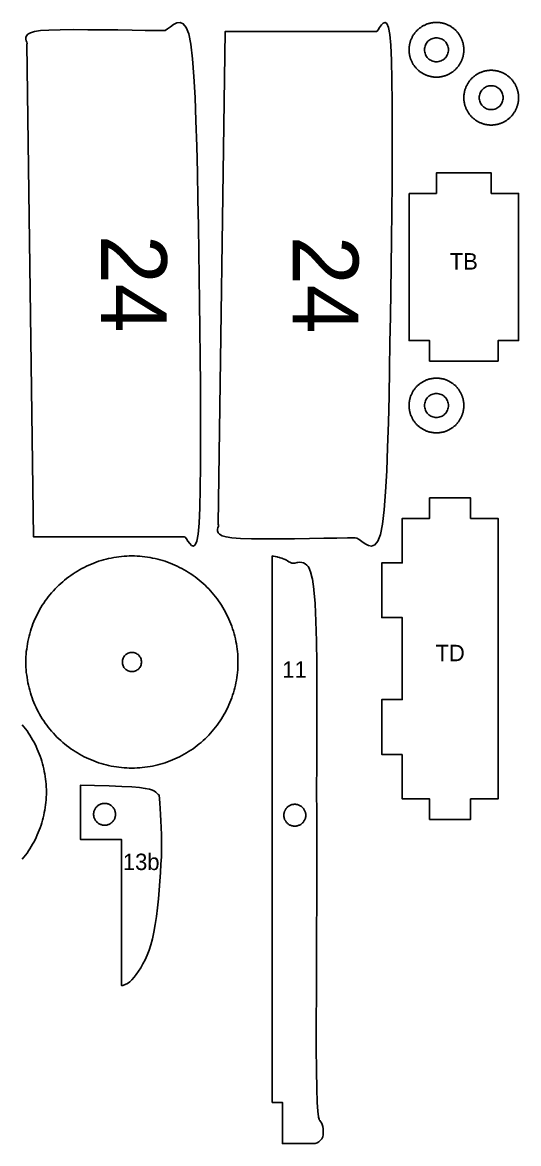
# Model space of a CAD drawing. Header units: metres. Extents: x 5 to 594, y 14 to 194.
# Drawn here: x 521.5 to 594, y 30.1 to 194 of the extents above; entities that cross this region are included whole.
import ezdxf
from ezdxf.enums import TextEntityAlignment as Align

# ---------------------------------------------------------------- set-up
doc = ezdxf.new("R2010")
doc.units = ezdxf.units.M
doc.layers.add('CORTAR', color=1, linetype='Continuous')
doc.layers.add('GRABAR', color=5, linetype='Continuous')

msp = doc.modelspace()

# ---------------------------------------------------------------- linework, layer by layer
at = {"layer": 'CORTAR'}
for points in [[(542.38, 192.82), (542.71, 193.04), (543.12, 193.35), (543.57, 193.68), (544.05, 193.93), (544.53, 194), (545, 193.81), (545.44, 193.28), (545.82, 192.31), (546.12, 190.8), (546.36, 188.7), (546.56, 186.08), (546.73, 183.01), (546.86, 179.6), (546.98, 175.93), (547.07, 172.08), (547.14, 168.16), (547.21, 164.24), (547.27, 160.43), (547.33, 156.8), (547.38, 153.13), (547.44, 149.18), (547.48, 145.08), (547.52, 140.91), (547.54, 136.8), (547.54, 132.85), (547.52, 129.16), (547.49, 125.86), (547.42, 123.03), (547.33, 120.8), (547.18, 119.21), (546.99, 118.19), (546.76, 117.64), (546.5, 117.46), (546.23, 117.55), (545.95, 117.82), (545.69, 118.18), (545.46, 118.53), (545.27, 118.77), (545.12, 118.8), (543.72, 118.8), (541.78, 118.8), (539.45, 118.8), (536.85, 118.8), (534.12, 118.8), (531.4, 118.8), (528.8, 118.8), (526.47, 118.8), (524.53, 118.8), (523.12, 118.8), (522.12, 190.8), (522.17, 190.93), (522.14, 191.1), (522.07, 191.32), (522.01, 191.55), (522, 191.8), (522.08, 192.05), (522.29, 192.28), (522.67, 192.5), (523.27, 192.67), (524.12, 192.8), (525.36, 192.88), (526.99, 192.93), (528.92, 192.95), (531.04, 192.94), (533.25, 192.93), (535.45, 192.9), (537.54, 192.86), (539.42, 192.83), (540.98, 192.81), (542.12, 192.8), (542.38, 192.82)], [(570.38, 118.63), (570.71, 118.42), (571.12, 118.1), (571.57, 117.78), (572.05, 117.53), (572.53, 117.46), (573, 117.64), (573.44, 118.18), (573.82, 119.15), (574.12, 120.66), (574.36, 122.75), (574.56, 125.38), (574.73, 128.44), (574.86, 131.86), (574.98, 135.53), (575.07, 139.38), (575.14, 143.3), (575.21, 147.22), (575.27, 151.03), (575.33, 154.66), (575.38, 158.33), (575.44, 162.27), (575.48, 166.38), (575.52, 170.54), (575.54, 174.66), (575.54, 178.61), (575.52, 182.29), (575.49, 185.6), (575.42, 188.42), (575.33, 190.66), (575.18, 192.24), (574.99, 193.26), (574.76, 193.82), (574.5, 194), (574.23, 193.91), (573.95, 193.63), (573.69, 193.27), (573.46, 192.93), (573.27, 192.69), (573.12, 192.66), (571.72, 192.66), (569.78, 192.66), (567.45, 192.66), (564.85, 192.66), (562.12, 192.66), (559.4, 192.66), (556.8, 192.66), (554.47, 192.66), (552.53, 192.66), (551.12, 192.66), (550.12, 120.66), (550.17, 120.53), (550.14, 120.35), (550.07, 120.14), (550.01, 119.9), (550, 119.66), (550.08, 119.41), (550.29, 119.17), (550.67, 118.96), (551.27, 118.78), (552.12, 118.66), (553.36, 118.58), (554.99, 118.53), (556.92, 118.51), (559.04, 118.51), (561.25, 118.53), (563.45, 118.56), (565.54, 118.59), (567.42, 118.62), (568.98, 118.65), (570.12, 118.66), (570.38, 118.63)], [(586, 189.9), (586, 189.8), (585.99, 189.71), (585.98, 189.61), (585.97, 189.51), (585.96, 189.41), (585.94, 189.32), (585.92, 189.22), (585.9, 189.12), (585.88, 189.03), (585.86, 188.93), (585.83, 188.84), (585.8, 188.75), (585.77, 188.65), (585.73, 188.56), (585.7, 188.47), (585.66, 188.38), (585.62, 188.29), (585.57, 188.2), (585.53, 188.11), (585.48, 188.03), (585.43, 187.94), (585.38, 187.86), (585.33, 187.78), (585.27, 187.7), (585.21, 187.62), (585.15, 187.54), (585.09, 187.46), (585.03, 187.39), (584.96, 187.31), (584.9, 187.24), (584.83, 187.17), (584.76, 187.1), (584.69, 187.04), (584.61, 186.97), (584.54, 186.91), (584.46, 186.85), (584.38, 186.79), (584.3, 186.73), (584.22, 186.67), (584.14, 186.62), (584.06, 186.57), (583.97, 186.52), (583.89, 186.47), (583.8, 186.43), (583.71, 186.38), (583.62, 186.34), (583.53, 186.3), (583.44, 186.27), (583.35, 186.23), (583.25, 186.2), (583.16, 186.17), (583.07, 186.14), (582.97, 186.12), (582.88, 186.1), (582.78, 186.08), (582.68, 186.06), (582.59, 186.04), (582.49, 186.03), (582.39, 186.02), (582.29, 186.01), (582.2, 186), (582.1, 186), (582, 186), (581.9, 186), (581.8, 186), (581.71, 186.01), (581.61, 186.02), (581.51, 186.03), (581.41, 186.04), (581.32, 186.06), (581.22, 186.08), (581.12, 186.1), (581.03, 186.12), (580.93, 186.14), (580.84, 186.17), (580.75, 186.2), (580.65, 186.23), (580.56, 186.27), (580.47, 186.3), (580.38, 186.34), (580.29, 186.38), (580.2, 186.43), (580.11, 186.47), (580.03, 186.52), (579.94, 186.57), (579.86, 186.62), (579.78, 186.67), (579.7, 186.73), (579.62, 186.79), (579.54, 186.85), (579.46, 186.91), (579.39, 186.97), (579.31, 187.04), (579.24, 187.1), (579.17, 187.17), (579.1, 187.24), (579.04, 187.31), (578.97, 187.39), (578.91, 187.46), (578.85, 187.54), (578.79, 187.62), (578.73, 187.7), (578.67, 187.78), (578.62, 187.86), (578.57, 187.94), (578.52, 188.03), (578.47, 188.11), (578.43, 188.2), (578.38, 188.29), (578.34, 188.38), (578.3, 188.47), (578.27, 188.56), (578.23, 188.65), (578.2, 188.75), (578.17, 188.84), (578.14, 188.93), (578.12, 189.03), (578.1, 189.12), (578.08, 189.22), (578.06, 189.32), (578.04, 189.41), (578.03, 189.51), (578.02, 189.61), (578.01, 189.71), (578, 189.8), (578, 189.9), (578, 190), (578, 190.1), (578, 190.2), (578.01, 190.29), (578.02, 190.39), (578.03, 190.49), (578.04, 190.59), (578.06, 190.68), (578.08, 190.78), (578.1, 190.88), (578.12, 190.97), (578.14, 191.07), (578.17, 191.16), (578.2, 191.25), (578.23, 191.35), (578.27, 191.44), (578.3, 191.53), (578.34, 191.62), (578.38, 191.71), (578.43, 191.8), (578.47, 191.89), (578.52, 191.97), (578.57, 192.06), (578.62, 192.14), (578.67, 192.22), (578.73, 192.3), (578.79, 192.38), (578.85, 192.46), (578.91, 192.54), (578.97, 192.61), (579.04, 192.69), (579.1, 192.76), (579.17, 192.83), (579.24, 192.9), (579.31, 192.96), (579.39, 193.03), (579.46, 193.09), (579.54, 193.15), (579.62, 193.21), (579.7, 193.27), (579.78, 193.33), (579.86, 193.38), (579.94, 193.43), (580.03, 193.48), (580.11, 193.53), (580.2, 193.57), (580.29, 193.62), (580.38, 193.66), (580.47, 193.7), (580.56, 193.73), (580.65, 193.77), (580.75, 193.8), (580.84, 193.83), (580.93, 193.86), (581.03, 193.88), (581.12, 193.9), (581.22, 193.92), (581.32, 193.94), (581.41, 193.96), (581.51, 193.97), (581.61, 193.98), (581.71, 193.99), (581.8, 194), (581.9, 194), (582, 194), (582.1, 194), (582.2, 194), (582.29, 193.99), (582.39, 193.98), (582.49, 193.97), (582.59, 193.96), (582.68, 193.94), (582.78, 193.92), (582.88, 193.9), (582.97, 193.88), (583.07, 193.86), (583.16, 193.83), (583.25, 193.8), (583.35, 193.77), (583.44, 193.73), (583.53, 193.7), (583.62, 193.66), (583.71, 193.62), (583.8, 193.57), (583.89, 193.53), (583.97, 193.48), (584.06, 193.43), (584.14, 193.38), (584.22, 193.33), (584.3, 193.27), (584.38, 193.21), (584.46, 193.15), (584.54, 193.09), (584.61, 193.03), (584.69, 192.96), (584.76, 192.9), (584.83, 192.83), (584.9, 192.76), (584.96, 192.69), (585.03, 192.61), (585.09, 192.54), (585.15, 192.46), (585.21, 192.38), (585.27, 192.3), (585.33, 192.22), (585.38, 192.14), (585.43, 192.06), (585.48, 191.97), (585.53, 191.89), (585.57, 191.8), (585.62, 191.71), (585.66, 191.62), (585.7, 191.53), (585.73, 191.44), (585.77, 191.35), (585.8, 191.25), (585.83, 191.16), (585.86, 191.07), (585.88, 190.97), (585.9, 190.88), (585.92, 190.78), (585.94, 190.68), (585.96, 190.59), (585.97, 190.49), (585.98, 190.39), (585.99, 190.29), (586, 190.2), (586, 190.1), (586, 190), (586, 189.9)], [(583.74, 190.17), (583.72, 190.34), (583.67, 190.51), (583.62, 190.67), (583.54, 190.82), (583.46, 190.97), (583.35, 191.11), (583.24, 191.24), (583.11, 191.35), (582.97, 191.46), (582.82, 191.54), (582.67, 191.62), (582.51, 191.67), (582.34, 191.72), (582.17, 191.74), (582, 191.75), (581.83, 191.74), (581.66, 191.72), (581.49, 191.67), (581.33, 191.62), (581.18, 191.54), (581.03, 191.46), (580.89, 191.35), (580.76, 191.24), (580.65, 191.11), (580.54, 190.97), (580.46, 190.82), (580.38, 190.67), (580.33, 190.51), (580.28, 190.34), (580.26, 190.17), (580.25, 190), (580.26, 189.83), (580.28, 189.66), (580.33, 189.49), (580.38, 189.33), (580.46, 189.18), (580.54, 189.03), (580.65, 188.89), (580.76, 188.76), (580.89, 188.65), (581.03, 188.54), (581.18, 188.46), (581.33, 188.38), (581.49, 188.33), (581.66, 188.28), (581.83, 188.26), (582, 188.25), (582.17, 188.26), (582.34, 188.28), (582.51, 188.33), (582.67, 188.38), (582.82, 188.46), (582.97, 188.54), (583.11, 188.65), (583.24, 188.76), (583.35, 188.89), (583.46, 189.03), (583.54, 189.18), (583.62, 189.33), (583.67, 189.49), (583.72, 189.66), (583.74, 189.83), (583.75, 190), (583.74, 190.17)], [(594, 182.9), (594, 182.8), (593.99, 182.71), (593.98, 182.61), (593.97, 182.51), (593.96, 182.41), (593.94, 182.32), (593.92, 182.22), (593.9, 182.12), (593.88, 182.03), (593.86, 181.93), (593.83, 181.84), (593.8, 181.75), (593.77, 181.65), (593.73, 181.56), (593.7, 181.47), (593.66, 181.38), (593.62, 181.29), (593.57, 181.2), (593.53, 181.11), (593.48, 181.03), (593.43, 180.94), (593.38, 180.86), (593.33, 180.78), (593.27, 180.7), (593.21, 180.62), (593.15, 180.54), (593.09, 180.46), (593.03, 180.39), (592.96, 180.31), (592.9, 180.24), (592.83, 180.17), (592.76, 180.1), (592.69, 180.04), (592.61, 179.97), (592.54, 179.91), (592.46, 179.85), (592.38, 179.79), (592.3, 179.73), (592.22, 179.67), (592.14, 179.62), (592.06, 179.57), (591.97, 179.52), (591.89, 179.47), (591.8, 179.43), (591.71, 179.38), (591.62, 179.34), (591.53, 179.3), (591.44, 179.27), (591.35, 179.23), (591.25, 179.2), (591.16, 179.17), (591.07, 179.14), (590.97, 179.12), (590.88, 179.1), (590.78, 179.08), (590.68, 179.06), (590.59, 179.04), (590.49, 179.03), (590.39, 179.02), (590.29, 179.01), (590.2, 179), (590.1, 179), (590, 179), (589.9, 179), (589.8, 179), (589.71, 179.01), (589.61, 179.02), (589.51, 179.03), (589.41, 179.04), (589.32, 179.06), (589.22, 179.08), (589.12, 179.1), (589.03, 179.12), (588.93, 179.14), (588.84, 179.17), (588.75, 179.2), (588.65, 179.23), (588.56, 179.27), (588.47, 179.3), (588.38, 179.34), (588.29, 179.38), (588.2, 179.43), (588.11, 179.47), (588.03, 179.52), (587.94, 179.57), (587.86, 179.62), (587.78, 179.67), (587.7, 179.73), (587.62, 179.79), (587.54, 179.85), (587.46, 179.91), (587.39, 179.97), (587.31, 180.04), (587.24, 180.1), (587.17, 180.17), (587.1, 180.24), (587.04, 180.31), (586.97, 180.39), (586.91, 180.46), (586.85, 180.54), (586.79, 180.62), (586.73, 180.7), (586.67, 180.78), (586.62, 180.86), (586.57, 180.94), (586.52, 181.03), (586.47, 181.11), (586.43, 181.2), (586.38, 181.29), (586.34, 181.38), (586.3, 181.47), (586.27, 181.56), (586.23, 181.65), (586.2, 181.75), (586.17, 181.84), (586.14, 181.93), (586.12, 182.03), (586.1, 182.12), (586.08, 182.22), (586.06, 182.32), (586.04, 182.41), (586.03, 182.51), (586.02, 182.61), (586.01, 182.71), (586, 182.8), (586, 182.9), (586, 183), (586, 183.1), (586, 183.2), (586.01, 183.29), (586.02, 183.39), (586.03, 183.49), (586.04, 183.59), (586.06, 183.68), (586.08, 183.78), (586.1, 183.88), (586.12, 183.97), (586.14, 184.07), (586.17, 184.16), (586.2, 184.25), (586.23, 184.35), (586.27, 184.44), (586.3, 184.53), (586.34, 184.62), (586.38, 184.71), (586.43, 184.8), (586.47, 184.89), (586.52, 184.97), (586.57, 185.06), (586.62, 185.14), (586.67, 185.22), (586.73, 185.3), (586.79, 185.38), (586.85, 185.46), (586.91, 185.54), (586.97, 185.61), (587.04, 185.69), (587.1, 185.76), (587.17, 185.83), (587.24, 185.9), (587.31, 185.96), (587.39, 186.03), (587.46, 186.09), (587.54, 186.15), (587.62, 186.21), (587.7, 186.27), (587.78, 186.33), (587.86, 186.38), (587.94, 186.43), (588.03, 186.48), (588.11, 186.53), (588.2, 186.57), (588.29, 186.62), (588.38, 186.66), (588.47, 186.7), (588.56, 186.73), (588.65, 186.77), (588.75, 186.8), (588.84, 186.83), (588.93, 186.86), (589.03, 186.88), (589.12, 186.9), (589.22, 186.92), (589.32, 186.94), (589.41, 186.96), (589.51, 186.97), (589.61, 186.98), (589.71, 186.99), (589.8, 187), (589.9, 187), (590, 187), (590.1, 187), (590.2, 187), (590.29, 186.99), (590.39, 186.98), (590.49, 186.97), (590.59, 186.96), (590.68, 186.94), (590.78, 186.92), (590.88, 186.9), (590.97, 186.88), (591.07, 186.86), (591.16, 186.83), (591.25, 186.8), (591.35, 186.77), (591.44, 186.73), (591.53, 186.7), (591.62, 186.66), (591.71, 186.62), (591.8, 186.57), (591.89, 186.53), (591.97, 186.48), (592.06, 186.43), (592.14, 186.38), (592.22, 186.33), (592.3, 186.27), (592.38, 186.21), (592.46, 186.15), (592.54, 186.09), (592.61, 186.03), (592.69, 185.96), (592.76, 185.9), (592.83, 185.83), (592.9, 185.76), (592.96, 185.69), (593.03, 185.61), (593.09, 185.54), (593.15, 185.46), (593.21, 185.38), (593.27, 185.3), (593.33, 185.22), (593.38, 185.14), (593.43, 185.06), (593.48, 184.97), (593.53, 184.89), (593.57, 184.8), (593.62, 184.71), (593.66, 184.62), (593.7, 184.53), (593.73, 184.44), (593.77, 184.35), (593.8, 184.25), (593.83, 184.16), (593.86, 184.07), (593.88, 183.97), (593.9, 183.88), (593.92, 183.78), (593.94, 183.68), (593.96, 183.59), (593.97, 183.49), (593.98, 183.39), (593.99, 183.29), (594, 183.2), (594, 183.1), (594, 183), (594, 182.9)], [(591.74, 183.17), (591.72, 183.34), (591.67, 183.51), (591.62, 183.67), (591.54, 183.82), (591.46, 183.97), (591.35, 184.11), (591.24, 184.24), (591.11, 184.35), (590.97, 184.46), (590.82, 184.54), (590.67, 184.62), (590.51, 184.67), (590.34, 184.72), (590.17, 184.74), (590, 184.75), (589.83, 184.74), (589.66, 184.72), (589.49, 184.67), (589.33, 184.62), (589.18, 184.54), (589.03, 184.46), (588.89, 184.35), (588.76, 184.24), (588.65, 184.11), (588.54, 183.97), (588.46, 183.82), (588.38, 183.67), (588.33, 183.51), (588.28, 183.34), (588.26, 183.17), (588.25, 183), (588.26, 182.83), (588.28, 182.66), (588.33, 182.49), (588.38, 182.33), (588.46, 182.18), (588.54, 182.03), (588.65, 181.89), (588.76, 181.76), (588.89, 181.65), (589.03, 181.54), (589.18, 181.46), (589.33, 181.38), (589.49, 181.33), (589.66, 181.28), (589.83, 181.26), (590, 181.25), (590.17, 181.26), (590.34, 181.28), (590.51, 181.33), (590.67, 181.38), (590.82, 181.46), (590.97, 181.54), (591.11, 181.65), (591.24, 181.76), (591.35, 181.89), (591.46, 182.03), (591.54, 182.18), (591.62, 182.33), (591.67, 182.49), (591.72, 182.66), (591.74, 182.83), (591.75, 183), (591.74, 183.17)], [(578, 169), (582, 169), (582, 172), (590, 172), (590, 169), (594, 169), (594, 147.5), (591, 147.5), (591, 144.5), (581, 144.5), (581, 147.5), (578, 147.5), (578, 169)], [(586, 137.9), (586, 137.8), (585.99, 137.71), (585.98, 137.61), (585.97, 137.51), (585.96, 137.41), (585.94, 137.32), (585.92, 137.22), (585.9, 137.12), (585.88, 137.03), (585.86, 136.93), (585.83, 136.84), (585.8, 136.75), (585.77, 136.65), (585.73, 136.56), (585.7, 136.47), (585.66, 136.38), (585.62, 136.29), (585.57, 136.2), (585.53, 136.11), (585.48, 136.03), (585.43, 135.94), (585.38, 135.86), (585.33, 135.78), (585.27, 135.7), (585.21, 135.62), (585.15, 135.54), (585.09, 135.46), (585.03, 135.39), (584.96, 135.31), (584.9, 135.24), (584.83, 135.17), (584.76, 135.1), (584.69, 135.04), (584.61, 134.97), (584.54, 134.91), (584.46, 134.85), (584.38, 134.79), (584.3, 134.73), (584.22, 134.67), (584.14, 134.62), (584.06, 134.57), (583.97, 134.52), (583.89, 134.47), (583.8, 134.43), (583.71, 134.38), (583.62, 134.34), (583.53, 134.3), (583.44, 134.27), (583.35, 134.23), (583.25, 134.2), (583.16, 134.17), (583.07, 134.14), (582.97, 134.12), (582.88, 134.1), (582.78, 134.08), (582.68, 134.06), (582.59, 134.04), (582.49, 134.03), (582.39, 134.02), (582.29, 134.01), (582.2, 134), (582.1, 134), (582, 134), (581.9, 134), (581.8, 134), (581.71, 134.01), (581.61, 134.02), (581.51, 134.03), (581.41, 134.04), (581.32, 134.06), (581.22, 134.08), (581.12, 134.1), (581.03, 134.12), (580.93, 134.14), (580.84, 134.17), (580.75, 134.2), (580.65, 134.23), (580.56, 134.27), (580.47, 134.3), (580.38, 134.34), (580.29, 134.38), (580.2, 134.43), (580.11, 134.47), (580.03, 134.52), (579.94, 134.57), (579.86, 134.62), (579.78, 134.67), (579.7, 134.73), (579.62, 134.79), (579.54, 134.85), (579.46, 134.91), (579.39, 134.97), (579.31, 135.04), (579.24, 135.1), (579.17, 135.17), (579.1, 135.24), (579.04, 135.31), (578.97, 135.39), (578.91, 135.46), (578.85, 135.54), (578.79, 135.62), (578.73, 135.7), (578.67, 135.78), (578.62, 135.86), (578.57, 135.94), (578.52, 136.03), (578.47, 136.11), (578.43, 136.2), (578.38, 136.29), (578.34, 136.38), (578.3, 136.47), (578.27, 136.56), (578.23, 136.65), (578.2, 136.75), (578.17, 136.84), (578.14, 136.93), (578.12, 137.03), (578.1, 137.12), (578.08, 137.22), (578.06, 137.32), (578.04, 137.41), (578.03, 137.51), (578.02, 137.61), (578.01, 137.71), (578, 137.8), (578, 137.9), (578, 138), (578, 138.1), (578, 138.2), (578.01, 138.29), (578.02, 138.39), (578.03, 138.49), (578.04, 138.59), (578.06, 138.68), (578.08, 138.78), (578.1, 138.88), (578.12, 138.97), (578.14, 139.07), (578.17, 139.16), (578.2, 139.25), (578.23, 139.35), (578.27, 139.44), (578.3, 139.53), (578.34, 139.62), (578.38, 139.71), (578.43, 139.8), (578.47, 139.89), (578.52, 139.97), (578.57, 140.06), (578.62, 140.14), (578.67, 140.22), (578.73, 140.3), (578.79, 140.38), (578.85, 140.46), (578.91, 140.54), (578.97, 140.61), (579.04, 140.69), (579.1, 140.76), (579.17, 140.83), (579.24, 140.9), (579.31, 140.96), (579.39, 141.03), (579.46, 141.09), (579.54, 141.15), (579.62, 141.21), (579.7, 141.27), (579.78, 141.33), (579.86, 141.38), (579.94, 141.43), (580.03, 141.48), (580.11, 141.53), (580.2, 141.57), (580.29, 141.62), (580.38, 141.66), (580.47, 141.7), (580.56, 141.73), (580.65, 141.77), (580.75, 141.8), (580.84, 141.83), (580.93, 141.86), (581.03, 141.88), (581.12, 141.9), (581.22, 141.92), (581.32, 141.94), (581.41, 141.96), (581.51, 141.97), (581.61, 141.98), (581.71, 141.99), (581.8, 142), (581.9, 142), (582, 142), (582.1, 142), (582.2, 142), (582.29, 141.99), (582.39, 141.98), (582.49, 141.97), (582.59, 141.96), (582.68, 141.94), (582.78, 141.92), (582.88, 141.9), (582.97, 141.88), (583.07, 141.86), (583.16, 141.83), (583.25, 141.8), (583.35, 141.77), (583.44, 141.73), (583.53, 141.7), (583.62, 141.66), (583.71, 141.62), (583.8, 141.57), (583.89, 141.53), (583.97, 141.48), (584.06, 141.43), (584.14, 141.38), (584.22, 141.33), (584.3, 141.27), (584.38, 141.21), (584.46, 141.15), (584.54, 141.09), (584.61, 141.03), (584.69, 140.96), (584.76, 140.9), (584.83, 140.83), (584.9, 140.76), (584.96, 140.69), (585.03, 140.61), (585.09, 140.54), (585.15, 140.46), (585.21, 140.38), (585.27, 140.3), (585.33, 140.22), (585.38, 140.14), (585.43, 140.06), (585.48, 139.97), (585.53, 139.89), (585.57, 139.8), (585.62, 139.71), (585.66, 139.62), (585.7, 139.53), (585.73, 139.44), (585.77, 139.35), (585.8, 139.25), (585.83, 139.16), (585.86, 139.07), (585.88, 138.97), (585.9, 138.88), (585.92, 138.78), (585.94, 138.68), (585.96, 138.59), (585.97, 138.49), (585.98, 138.39), (585.99, 138.29), (586, 138.2), (586, 138.1), (586, 138), (586, 137.9)], [(583.74, 138.17), (583.72, 138.34), (583.67, 138.51), (583.62, 138.67), (583.54, 138.82), (583.46, 138.97), (583.35, 139.11), (583.24, 139.24), (583.11, 139.35), (582.97, 139.46), (582.82, 139.54), (582.67, 139.62), (582.51, 139.67), (582.34, 139.72), (582.17, 139.74), (582, 139.75), (581.83, 139.74), (581.66, 139.72), (581.49, 139.67), (581.33, 139.62), (581.18, 139.54), (581.03, 139.46), (580.89, 139.35), (580.76, 139.24), (580.65, 139.11), (580.54, 138.97), (580.46, 138.82), (580.38, 138.67), (580.33, 138.51), (580.28, 138.34), (580.26, 138.17), (580.25, 138), (580.26, 137.83), (580.28, 137.66), (580.33, 137.49), (580.38, 137.33), (580.46, 137.18), (580.54, 137.03), (580.65, 136.89), (580.76, 136.76), (580.89, 136.65), (581.03, 136.54), (581.18, 136.46), (581.33, 136.38), (581.49, 136.33), (581.66, 136.28), (581.83, 136.26), (582, 136.25), (582.17, 136.26), (582.34, 136.28), (582.51, 136.33), (582.67, 136.38), (582.82, 136.46), (582.97, 136.54), (583.11, 136.65), (583.24, 136.76), (583.35, 136.89), (583.46, 137.03), (583.54, 137.18), (583.62, 137.33), (583.67, 137.49), (583.72, 137.66), (583.74, 137.83), (583.75, 138), (583.74, 138.17)], [(577, 87), (574, 87), (574, 95), (577, 95), (577, 107), (574, 107), (574, 115), (577, 115), (577, 121.5), (581, 121.5), (581, 124.5), (587, 124.5), (587, 121.5), (591, 121.5), (591, 80.5), (587, 80.5), (587, 77.5), (581, 77.5), (581, 80.5), (577, 80.5), (577, 87)], [(553, 100.12), (552.98, 99.74), (552.96, 99.36), (552.93, 98.98), (552.88, 98.6), (552.83, 98.23), (552.77, 97.85), (552.7, 97.48), (552.62, 97.1), (552.54, 96.73), (552.44, 96.37), (552.33, 96), (552.22, 95.64), (552.09, 95.28), (551.96, 94.92), (551.82, 94.57), (551.67, 94.22), (551.51, 93.87), (551.34, 93.53), (551.17, 93.19), (550.99, 92.86), (550.79, 92.53), (550.6, 92.21), (550.39, 91.89), (550.17, 91.57), (549.95, 91.27), (549.72, 90.96), (549.48, 90.67), (549.24, 90.38), (548.98, 90.09), (548.73, 89.81), (548.46, 89.54), (548.19, 89.27), (547.91, 89.02), (547.62, 88.76), (547.33, 88.52), (547.04, 88.28), (546.73, 88.05), (546.43, 87.83), (546.11, 87.61), (545.79, 87.4), (545.47, 87.21), (545.14, 87.01), (544.81, 86.83), (544.47, 86.66), (544.13, 86.49), (543.78, 86.33), (543.43, 86.18), (543.08, 86.04), (542.72, 85.91), (542.36, 85.78), (542, 85.67), (541.63, 85.56), (541.27, 85.46), (540.9, 85.38), (540.52, 85.3), (540.15, 85.23), (539.77, 85.17), (539.4, 85.12), (539.02, 85.07), (538.64, 85.04), (538.26, 85.02), (537.88, 85), (537.5, 85), (537.12, 85), (536.74, 85.02), (536.36, 85.04), (535.98, 85.07), (535.6, 85.12), (535.23, 85.17), (534.85, 85.23), (534.48, 85.3), (534.1, 85.38), (533.73, 85.46), (533.37, 85.56), (533, 85.67), (532.64, 85.78), (532.28, 85.91), (531.92, 86.04), (531.57, 86.18), (531.22, 86.33), (530.87, 86.49), (530.53, 86.66), (530.19, 86.83), (529.86, 87.01), (529.53, 87.21), (529.21, 87.4), (528.89, 87.61), (528.57, 87.83), (528.27, 88.05), (527.96, 88.28), (527.67, 88.52), (527.38, 88.76), (527.09, 89.02), (526.81, 89.27), (526.54, 89.54), (526.27, 89.81), (526.02, 90.09), (525.76, 90.38), (525.52, 90.67), (525.28, 90.96), (525.05, 91.27), (524.83, 91.57), (524.61, 91.89), (524.4, 92.21), (524.21, 92.53), (524.01, 92.86), (523.83, 93.19), (523.66, 93.53), (523.49, 93.87), (523.33, 94.22), (523.18, 94.57), (523.04, 94.92), (522.91, 95.28), (522.78, 95.64), (522.67, 96), (522.56, 96.37), (522.46, 96.73), (522.38, 97.1), (522.3, 97.48), (522.23, 97.85), (522.17, 98.23), (522.12, 98.6), (522.07, 98.98), (522.04, 99.36), (522.02, 99.74), (522, 100.12), (522, 100.5), (522, 100.88), (522.02, 101.26), (522.04, 101.64), (522.07, 102.02), (522.12, 102.4), (522.17, 102.77), (522.23, 103.15), (522.3, 103.52), (522.38, 103.9), (522.46, 104.27), (522.56, 104.63), (522.67, 105), (522.78, 105.36), (522.91, 105.72), (523.04, 106.08), (523.18, 106.43), (523.33, 106.78), (523.49, 107.13), (523.66, 107.47), (523.83, 107.81), (524.01, 108.14), (524.21, 108.47), (524.4, 108.79), (524.61, 109.11), (524.83, 109.43), (525.05, 109.73), (525.28, 110.04), (525.52, 110.33), (525.76, 110.62), (526.02, 110.91), (526.27, 111.19), (526.54, 111.46), (526.81, 111.73), (527.09, 111.98), (527.38, 112.24), (527.67, 112.48), (527.96, 112.72), (528.27, 112.95), (528.57, 113.17), (528.89, 113.39), (529.21, 113.6), (529.53, 113.79), (529.86, 113.99), (530.19, 114.17), (530.53, 114.34), (530.87, 114.51), (531.22, 114.67), (531.57, 114.82), (531.92, 114.96), (532.28, 115.09), (532.64, 115.22), (533, 115.33), (533.37, 115.44), (533.73, 115.54), (534.1, 115.62), (534.48, 115.7), (534.85, 115.77), (535.23, 115.83), (535.6, 115.88), (535.98, 115.93), (536.36, 115.96), (536.74, 115.98), (537.12, 116), (537.5, 116), (537.88, 116), (538.26, 115.98), (538.64, 115.96), (539.02, 115.93), (539.4, 115.88), (539.77, 115.83), (540.15, 115.77), (540.52, 115.7), (540.9, 115.62), (541.27, 115.54), (541.63, 115.44), (542, 115.33), (542.36, 115.22), (542.72, 115.09), (543.08, 114.96), (543.43, 114.82), (543.78, 114.67), (544.13, 114.51), (544.47, 114.34), (544.81, 114.17), (545.14, 113.99), (545.47, 113.79), (545.79, 113.6), (546.11, 113.39), (546.43, 113.17), (546.73, 112.95), (547.04, 112.72), (547.33, 112.48), (547.62, 112.24), (547.91, 111.98), (548.19, 111.73), (548.46, 111.46), (548.73, 111.19), (548.98, 110.91), (549.24, 110.62), (549.48, 110.33), (549.72, 110.04), (549.95, 109.73), (550.17, 109.43), (550.39, 109.11), (550.6, 108.79), (550.79, 108.47), (550.99, 108.14), (551.17, 107.81), (551.34, 107.47), (551.51, 107.13), (551.67, 106.78), (551.82, 106.43), (551.96, 106.08), (552.09, 105.72), (552.22, 105.36), (552.33, 105), (552.44, 104.63), (552.54, 104.27), (552.62, 103.9), (552.7, 103.52), (552.77, 103.15), (552.83, 102.77), (552.88, 102.4), (552.93, 102.02), (552.96, 101.64), (552.98, 101.26), (553, 100.88), (553, 100.5), (553, 100.12)], [(558.43, 115.92), (558.48, 115.92), (558.74, 115.86), (558.81, 115.85), (559.07, 115.78), (559.16, 115.75), (559.41, 115.67), (559.52, 115.64), (559.75, 115.54), (559.88, 115.48), (560.09, 115.37), (560.23, 115.29), (560.44, 115.14), (560.57, 115.08), (560.78, 114.99), (560.85, 114.96), (560.93, 114.96), (561.17, 114.96), (561.3, 114.97), (561.63, 115.04), (561.65, 115.04), (561.76, 115.06), (562.04, 115.08), (562.32, 115.06), (562.59, 114.98), (562.83, 114.85), (563.05, 114.67), (563.24, 114.46), (563.38, 114.22), (563.52, 113.93), (563.61, 113.68), (563.85, 112.77), (563.88, 112.61), (564.09, 111.15), (564.1, 111.06), (564.27, 109.04), (564.27, 108.99), (564.39, 106.49), (564.39, 106.46), (564.47, 103.57), (564.47, 103.55), (564.51, 100.34), (564.51, 100.32), (564.52, 96.86), (564.52, 96.85), (564.52, 93.2), (564.52, 93.2), (564.51, 89.43), (564.5, 85.62), (564.49, 81.82), (564.5, 78.11), (564.51, 74.24), (564.51, 74.24), (564.51, 70.03), (564.51, 70.02), (564.5, 65.58), (564.5, 65.58), (564.48, 61.03), (564.46, 56.48), (564.45, 52.07), (564.44, 47.9), (564.44, 44.11), (564.46, 40.81), (564.5, 38.11), (564.5, 38.1), (564.56, 36.14), (564.56, 36.12), (564.65, 34.84), (564.66, 34.79), (564.75, 34.07), (564.77, 33.97), (564.86, 33.66), (564.88, 33.6), (564.91, 33.55), (564.96, 33.47), (565.06, 33.35), (565.21, 33.12), (565.32, 32.87), (565.38, 32.61), (565.43, 32.28), (565.44, 32.17), (565.47, 31.69), (565.45, 31.39), (565.38, 31.09), (565.25, 30.82), (565.06, 30.58), (564.83, 30.38), (564.56, 30.23), (564.27, 30.14), (563.97, 30.11), (559.5, 30.11), (559.5, 36.11), (558, 36.11), (558, 116), (558.15, 115.97), (558.17, 115.97), (558.43, 115.92)], [(538.89, 100.64), (538.87, 100.77), (538.84, 100.91), (538.79, 101.04), (538.73, 101.16), (538.66, 101.28), (538.58, 101.39), (538.49, 101.49), (538.39, 101.58), (538.28, 101.66), (538.16, 101.73), (538.04, 101.79), (537.91, 101.84), (537.77, 101.87), (537.64, 101.89), (537.5, 101.9), (537.36, 101.89), (537.23, 101.87), (537.09, 101.84), (536.96, 101.79), (536.84, 101.73), (536.72, 101.66), (536.61, 101.58), (536.51, 101.49), (536.42, 101.39), (536.34, 101.28), (536.27, 101.16), (536.21, 101.04), (536.16, 100.91), (536.13, 100.77), (536.11, 100.64), (536.1, 100.5), (536.11, 100.36), (536.13, 100.23), (536.16, 100.09), (536.21, 99.96), (536.27, 99.84), (536.34, 99.72), (536.42, 99.61), (536.51, 99.51), (536.61, 99.42), (536.72, 99.34), (536.84, 99.27), (536.96, 99.21), (537.09, 99.16), (537.23, 99.13), (537.36, 99.11), (537.5, 99.1), (537.64, 99.11), (537.77, 99.13), (537.91, 99.16), (538.04, 99.21), (538.16, 99.27), (538.28, 99.34), (538.39, 99.42), (538.49, 99.51), (538.58, 99.61), (538.66, 99.72), (538.73, 99.84), (538.79, 99.96), (538.84, 100.09), (538.87, 100.23), (538.89, 100.36), (538.9, 100.5), (538.89, 100.64)], [(537.5, 82.24), (538.61, 82.15), (539.45, 82.03), (540.08, 81.9), (540.52, 81.76), (540.81, 81.62), (541, 81.47), (541.13, 81.34), (541.23, 81.22), (541.34, 81.12), (541.5, 81.04), (541.53, 80.52), (541.57, 79.87), (541.62, 79.1), (541.68, 78.23), (541.73, 77.29), (541.78, 76.29), (541.82, 75.25), (541.84, 74.18), (541.83, 73.1), (541.8, 72.04), (541.74, 70.94), (541.67, 69.74), (541.58, 68.47), (541.48, 67.17), (541.36, 65.86), (541.22, 64.55), (541.07, 63.3), (540.89, 62.11), (540.71, 61.01), (540.5, 60.04), (540.27, 59.18), (540.01, 58.38), (539.72, 57.64), (539.42, 56.97), (539.11, 56.36), (538.78, 55.79), (538.45, 55.29), (538.13, 54.83), (537.81, 54.41), (537.5, 54.04), (537.19, 53.74), (536.85, 53.51), (536.51, 53.34), (536.16, 53.23), (536, 53.2), (536, 74.54), (530, 74.54), (530, 82.5), (532.01, 82.45), (534.16, 82.39), (536.03, 82.32), (537.5, 82.24)], [(535.09, 78.45), (535.07, 78.55), (535.05, 78.66), (535.02, 78.76), (534.98, 78.85), (534.93, 78.95), (534.89, 79.04), (534.83, 79.13), (534.77, 79.22), (534.7, 79.3), (534.63, 79.37), (534.55, 79.45), (534.47, 79.51), (534.39, 79.57), (534.3, 79.63), (534.21, 79.68), (534.11, 79.72), (534.01, 79.76), (533.91, 79.79), (533.81, 79.81), (533.71, 79.83), (533.6, 79.84), (533.5, 79.84), (533.4, 79.84), (533.29, 79.83), (533.19, 79.81), (533.09, 79.79), (532.99, 79.76), (532.89, 79.72), (532.79, 79.68), (532.7, 79.63), (532.61, 79.57), (532.53, 79.51), (532.45, 79.45), (532.37, 79.37), (532.3, 79.3), (532.23, 79.22), (532.17, 79.13), (532.11, 79.04), (532.07, 78.95), (532.02, 78.85), (531.98, 78.76), (531.95, 78.66), (531.93, 78.55), (531.91, 78.45), (531.9, 78.35), (531.9, 78.24), (531.9, 78.14), (531.91, 78.03), (531.93, 77.93), (531.95, 77.83), (531.98, 77.73), (532.02, 77.63), (532.07, 77.53), (532.11, 77.44), (532.17, 77.35), (532.23, 77.27), (532.3, 77.19), (532.37, 77.11), (532.45, 77.04), (532.53, 76.97), (532.61, 76.91), (532.7, 76.86), (532.79, 76.81), (532.89, 76.76), (532.99, 76.73), (533.09, 76.7), (533.19, 76.67), (533.29, 76.66), (533.4, 76.65), (533.5, 76.64), (533.6, 76.65), (533.71, 76.66), (533.81, 76.67), (533.91, 76.7), (534.01, 76.73), (534.11, 76.76), (534.21, 76.81), (534.3, 76.86), (534.39, 76.91), (534.47, 76.97), (534.55, 77.04), (534.63, 77.11), (534.7, 77.19), (534.77, 77.27), (534.83, 77.35), (534.89, 77.44), (534.93, 77.53), (534.98, 77.63), (535.02, 77.73), (535.05, 77.83), (535.07, 77.93), (535.09, 78.03), (535.1, 78.14), (535.1, 78.24), (535.1, 78.35), (535.09, 78.45)], [(561.4, 76.51), (561.51, 76.52), (561.61, 76.54), (561.71, 76.56), (561.81, 76.59), (561.91, 76.63), (562.01, 76.67), (562.1, 76.72), (562.19, 76.77), (562.27, 76.84), (562.35, 76.9), (562.43, 76.97), (562.5, 77.05), (562.57, 77.13), (562.63, 77.22), (562.69, 77.31), (562.73, 77.4), (562.78, 77.49), (562.82, 77.59), (562.85, 77.69), (562.87, 77.79), (562.89, 77.9), (562.9, 78), (562.9, 78.11), (562.9, 78.21), (562.89, 78.31), (562.87, 78.42), (562.85, 78.52), (562.82, 78.62), (562.78, 78.72), (562.73, 78.81), (562.69, 78.91), (562.63, 78.99), (562.57, 79.08), (562.5, 79.16), (562.43, 79.24), (562.35, 79.31), (562.27, 79.37), (562.19, 79.44), (562.1, 79.49), (562.01, 79.54), (561.91, 79.58), (561.81, 79.62), (561.71, 79.65), (561.61, 79.67), (561.51, 79.69), (561.4, 79.7), (561.3, 79.71), (561.2, 79.7), (561.09, 79.69), (560.99, 79.67), (560.89, 79.65), (560.79, 79.62), (560.69, 79.58), (560.59, 79.54), (560.5, 79.49), (560.41, 79.44), (560.33, 79.37), (560.25, 79.31), (560.17, 79.24), (560.1, 79.16), (560.03, 79.08), (559.97, 78.99), (559.91, 78.91), (559.87, 78.81), (559.82, 78.72), (559.78, 78.62), (559.75, 78.52), (559.73, 78.42), (559.71, 78.31), (559.7, 78.21), (559.7, 78.11), (559.7, 78), (559.71, 77.9), (559.73, 77.79), (559.75, 77.69), (559.78, 77.59), (559.82, 77.49), (559.87, 77.4), (559.91, 77.31), (559.97, 77.22), (560.03, 77.13), (560.1, 77.05), (560.17, 76.97), (560.25, 76.9), (560.33, 76.84), (560.41, 76.77), (560.5, 76.72), (560.59, 76.67), (560.69, 76.63), (560.79, 76.59), (560.89, 76.56), (560.99, 76.54), (561.09, 76.52), (561.2, 76.51), (561.3, 76.51), (561.4, 76.51)]]:
    msp.add_lwpolyline(points, close=True, dxfattribs=at)
msp.add_lwpolyline([(521.48, 91.33), (521.72, 91.04), (521.95, 90.73), (522.17, 90.43), (522.39, 90.11), (522.6, 89.79), (522.79, 89.47), (522.99, 89.14), (523.17, 88.81), (523.34, 88.47), (523.51, 88.13), (523.67, 87.78), (523.82, 87.43), (523.96, 87.08), (524.09, 86.72), (524.22, 86.36), (524.33, 86), (524.44, 85.63), (524.54, 85.27), (524.62, 84.9), (524.7, 84.52), (524.77, 84.15), (524.83, 83.77), (524.88, 83.4), (524.93, 83.02), (524.96, 82.64), (524.98, 82.26), (525, 81.88), (525, 81.5), (525, 81.12), (524.98, 80.74), (524.98, 80.74), (524.96, 80.36), (524.93, 79.98), (524.88, 79.6), (524.83, 79.23), (524.77, 78.85), (524.7, 78.48), (524.62, 78.1), (524.54, 77.73), (524.44, 77.37), (524.33, 77), (524.22, 76.64), (524.09, 76.28), (523.96, 75.92), (523.82, 75.57), (523.67, 75.22), (523.51, 74.87), (523.34, 74.53), (523.17, 74.19), (522.99, 73.86), (522.79, 73.53), (522.6, 73.21), (522.39, 72.89), (522.17, 72.57), (521.95, 72.27), (521.72, 71.96), (521.48, 71.67)], dxfattribs=at)

# ---------------------------------------------------------------- texts
at = {"layer": 'GRABAR'}
for p in [(530.12, 155.8), (558.12, 155.66)]:
    msp.add_text('24', height=9.6, rotation=-90, dxfattribs=at).set_placement(p, align=Align.BOTTOM_CENTER)
for s, p in [('TB', (586, 157.15)), ('TD', (584, 99.9)), ('11', (561.26, 97.49)), ('13b', (538.86, 69.37))]:
    msp.add_text(s, height=2.4, dxfattribs=at).set_placement(p, align=Align.BOTTOM_CENTER)

doc.saveas('drawing.dxf')
